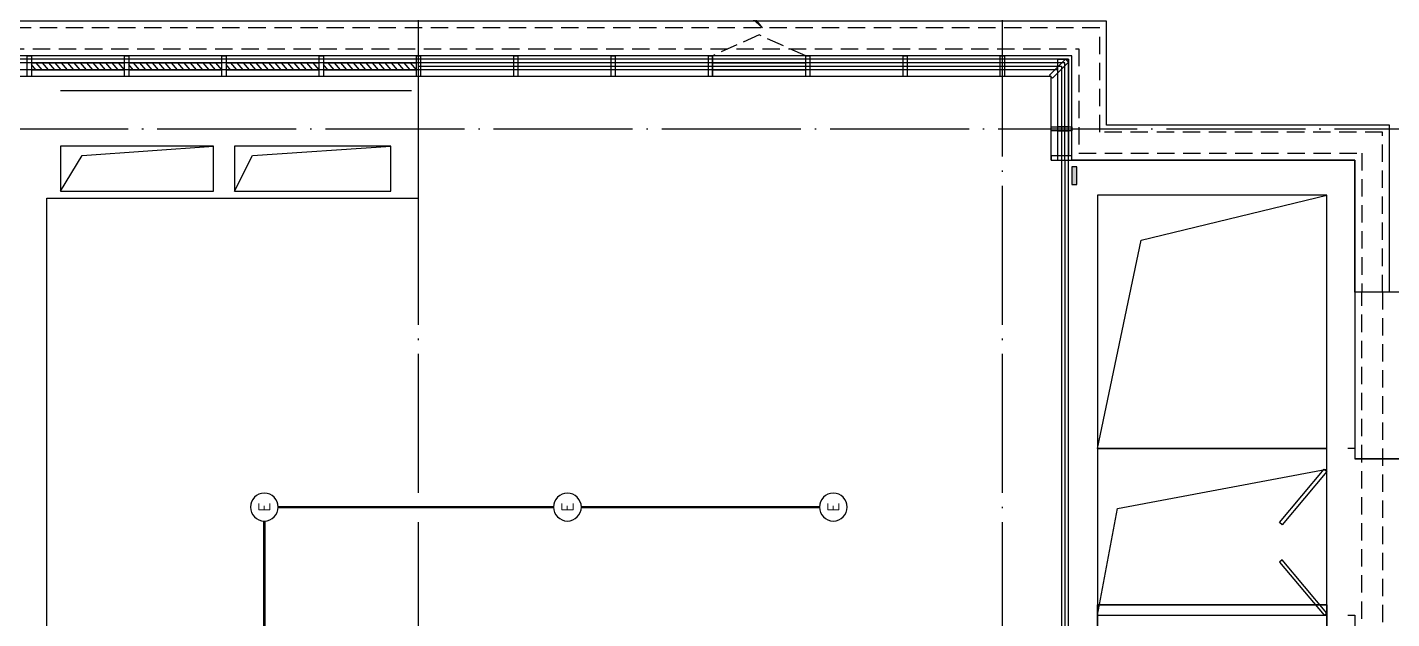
# Model space of a CAD drawing. Extents: x -2209072 to 495824, y -92434 to 572724.
# Drawn here: x 95770 to 115402, y 49350 to 57860 of the extents above; entities that cross this region are included whole.
import ezdxf
from ezdxf.enums import TextEntityAlignment as Align
from ezdxf.xclip import XClip

# ---------------------------------------------------------------- set-up
doc = ezdxf.new("R2010")
doc.units = 0
doc.header["$LTSCALE"] = 1000
doc.header["$MEASUREMENT"] = 0
for name, pattern in [('6#7#幕墙$0$DASH', [0.35, 0.25, -0.1]), ('DASH', [0.35, 0.25, -0.1]), ('X-104 6#7#平面$0$104-1112 结构$0$$AUDIT_BAD_LTYPE1', [0]), ('X-104 6#7#平面$0$CACHE', [0.375, 0.25, -0.125]), ('X-104 6#7#平面$0$DOTE', [2.4200000000000004, 2, -0.2, 0.02, -0.2]), ('梯段6、7$0$DASH', [0.35, 0.25, -0.1])]:
    doc.linetypes.add(name, pattern=pattern)
doc.layers.get('0').update_dxf_attribs({"linetype": 'CONTINUOUS'})
doc.layers.get('Defpoints').update_dxf_attribs({"linetype": 'CONTINUOUS'})
doc.layers.add('6#7#幕墙$0$04-不打印_辅助线', color=165, linetype='CONTINUOUS', plot=False)
for name, color, linetype in [('6#7#幕墙$0$04-电动窗', 1, 'CONTINUOUS'), ('6#7#幕墙$0$A-C_玻璃幕墙', 140, 'CONTINUOUS'), ('6#7#幕墙$0$A-C_窗', 140, 'CONTINUOUS'), ('EQUIP-照明', 3, 'CONTINUOUS'), ('WIRE-应急', 2, 'DASH'), ('X-104 6#7#平面$0$01-标注_轴线坐标', 132, 'CONTINUOUS'), ('X-104 6#7#平面$0$A-E_楼梯', 171, 'CONTINUOUS'), ('X-104 6#7#平面$0$A-O_散水', 134, 'CONTINUOUS'), ('X-104 6#7#平面$0$A-SUR_保温', 222, 'CONTINUOUS'), ('X-104 6#7#平面$0$A-SUR_看线', 231, 'CONTINUOUS'), ('X-104 6#7#平面$0$A-TECH_结构', 21, 'CONTINUOUS'), ('X-104 6#7#平面$0$A_AXIS-轴线', 36, 'X-104 6#7#平面$0$DOTE'), ('X-104 6#7#平面$0$M-道路 边线', 151, 'CONTINUOUS'), ('X-104 6#7#平面$0$水-消防_消火栓', 41, 'CONTINUOUS'), ('X-104 6#7#平面$0$看线', 241, 'CONTINUOUS'), ('梯段6、7$0$A-E_楼梯', 171, 'CONTINUOUS')]:
    doc.layers.add(name, color=color, linetype=linetype)
doc.layers.add('X-104 6#7#平面$0$000套内', color=226, linetype='CONTINUOUS', lineweight=30, plot=False)
doc.styles.add('_TEL_DIM', font='SIMPLEX', dxfattribs={"width": 0.8, "height": 3.5, "bigfont": 'HZTXT'})

# ---------------------------------------------------------------- blocks, each defined once
blk = doc.blocks.new('$equip$00001838')
blk.add_circle((0, 0), 0.5)
at = {"color": 7, "style": '_TEL_DIM'}
blk.add_attdef('$TEXT$', text='', height=0.4, dxfattribs=at).set_placement((0, 0), align=Align.MIDDLE_CENTER)
at = {"color": 7, "style": '_TEL_DIM', "flags": 1}
blk.add_attdef('A', text='', height=2e-05, dxfattribs=at).set_placement((0, 0), align=Align.MIDDLE_CENTER)
blk = doc.blocks.new('X-104 6#7#平面$0$A$C1863634F')
at = {"layer": 'X-104 6#7#平面$0$A_AXIS-轴线'}
for points in [[(101400.0000000001, -4499.999999999971), (101400, 60899.99999999991)], [(109800.0000000001, -4499.999999999956), (109800, 60899.99999999991)], [(-3999.999999999746, 56399.99999999997), (117300.0000000002, 56399.9999999993)]]:
    blk.add_lwpolyline(points, dxfattribs=at)
blk = doc.blocks.new('梯段6、7')
at = {"color": 8, "linetype": '梯段6、7$0$DASH'}
for centre, radius, start, end in [((49800.00311367554, 3400.000000096537), 1350.000000000002, 0, 180), ((49800.00311367547, -6699.999999936466), 1350.000000000002, 0, 180), ((49800.00311367059, -9819.999999936525), 1350.000000000002, 180, 0), ((49800.00311368037, -16500.0036340596), 1350.000000000002, 0, 180), ((49800.00311366576, -19819.99999996959), 1350, 180, 0), ((20965.47970799168, -27260.00000000224), 1649.999999999774, 0, 180), ((49800.00311367547, -27020.00000000259), 1350.000000000002, 0, 180), ((20965.47970799194, -29600.00000000259), 1649.999999999774, 180, 0), ((49800.00311363724, -29879.99050598426), 1350.000000000002, 180, 0), ((49800.00311368033, -57378.12996616081), 1350.000000000002, 0, 180), ((20965.47970799173, -58198.12996616081), 1649.999999999778, 0, 180), ((49800.00311367551, -59458.12996616078), 1350.000000000002, 180, 0), ((20965.47970799188, -60358.12996616084), 1649.999999999774, 180, 0), ((49800.00311367546, -67528.12996619378), 1350.000000000002, 0, 180), ((20965.47970799168, -68018.12996619346), 1649.999999999774, 0, 180), ((49800.00311367064, -70128.1263565169), 1350.000000000002, 180, 0), ((20965.47970799194, -70358.12996619387), 1649.999999999774, 180, 0), ((49800.00311368039, -79978.12996622684), 1350.000000000002, 180, 0)]:
    blk.add_arc(centre, radius, start, end, dxfattribs=at)
at = {"layer": 'Defpoints'}
for points in [[(44800.0010378748, 6850.000000096596), (54800.00103786729, 6850.000000096537), (54800.00103786727, -3149.999999936525), (44800.00103787478, -3149.999999936525)], [(51150.00311368064, 4950.000000096508), (48450.0031136757, 4950.000000096596), (48450.00311367573, -1149.999999903375), (51150.00311368058, -1149.999999903463)], [(44800.00103787472, -3149.999999936583), (54800.00103786722, -3149.999999936525), (54800.00103786726, -13149.99999996959), (44800.00103787472, -13149.99999996953)], [(51150.00311368032, -5149.999999936583), (48450.00311367546, -5149.999999936525), (48450.00311367548, -11249.99999993655), (51150.00311368036, -11249.99999993652)], [(44800.00103787472, -13149.99999996953), (54800.00103786726, -13149.99999996959), (54800.00103786726, -23150.00000000259), (44800.00103787474, -23150.00000000259)], [(51150.00311367546, -15149.99999996956), (48450.00311367059, -15149.99999996956), (48450.00311367061, -21249.99999996959), (51150.00311367546, -21249.99999996959)], [(15665.47763219092, -23150.00000000268), (25665.47763218347, -23150.00000000265), (25665.47763218347, -33150.00000003559), (15665.47763219092, -33150.00000003568)], [(44800.00103787474, -23150.00000000259), (54800.00103786726, -23150.00000000259), (54800.00103786725, -33150.00000003568), (44800.00103787474, -33150.00000003565)], [(19315.47970798681, -24850.00000000265), (22615.47970799168, -24850.00000000265), (22615.47970799168, -31250.00000000268), (19315.47970798681, -31250.00000000259)], [(48450.00311367059, -25150.00000000265), (51150.00311367547, -25150.00000000259), (51150.00311367547, -31250.00000000256), (48450.00311367059, -31250.00000000265)], [(15665.47763219097, -53908.12996616078), (25665.47763218347, -53908.12996616078), (25665.47763218352, -63908.12996619384), (15665.47763219094, -63908.12996619381)], [(44800.00103787474, -53908.12996616081), (54800.00103786722, -53908.12996616078), (54800.00103786725, -63908.12996619381), (44800.00103787474, -63908.12996619381)], [(19315.4797079867, -55608.12996616084), (22615.47970799159, -55608.12996616084), (22615.47970799156, -62008.12996616084), (19315.4797079867, -62008.12996616078)], [(51150.00311368032, -55908.12996616081), (48450.00311367543, -55908.12996616081), (48450.00311367546, -62008.12996616078), (51150.00311368036, -62008.12996616084)], [(15665.47763219094, -63908.12996619381), (25665.47763218349, -63908.12996619381), (25665.47763218349, -73908.12996622684), (15665.47763219097, -73908.12996622687)], [(44800.00103787474, -63908.12996619381), (54800.00103786722, -63908.12996619381), (54800.00103786726, -73908.12996622684), (44800.00103787472, -73908.12996622684)], [(19315.4797079917, -65608.12996619387), (22615.47970799656, -65608.12996619387), (22615.47970799659, -72008.12996619387), (19315.47970799173, -72008.12996619387)], [(51150.00311368032, -65908.12996619381), (48450.00311367544, -65908.12996619387), (48450.00311367547, -72008.12996619384), (51150.00311368034, -72008.12996619384)], [(15665.477632191, -73908.12996622687), (25665.47763218349, -73908.12996622684), (25665.47763218352, -83908.1299662599), (15665.477632191, -83908.1299662599)], [(44800.00103787475, -73908.12996622687), (54800.00103786726, -73908.12996622684), (54800.00103786727, -83908.1299662599), (44800.00103787474, -83908.12996625988)], [(19315.47970798673, -75608.12996622693), (22615.47970799159, -75608.1299662269), (22615.47970799156, -82008.1299662269), (19315.47970798673, -82008.12996622693)], [(51150.00311368036, -75908.12996622687), (48450.00311367544, -75908.12996622684), (48450.00311367548, -82008.12996622684), (51150.00311368042, -82008.12996622684)]]:
    blk.add_lwpolyline(points, close=True, dxfattribs=at)
for points in [[(47328.13509098372, -61608.12996616078), (52127.8370705538, -61608.12996616078)], [(47328.13509098369, -71608.12996619378), (52127.83707055378, -71608.12996619378)], [(47328.13509098372, -81608.12996622687), (52127.83707055381, -81608.12996622678)]]:
    blk.add_lwpolyline(points, dxfattribs=at)
at = {"layer": '梯段6、7$0$A-E_楼梯'}
for p, q in [((49850.00311367544, -16499.99999996959), (49750.00311367054, -16499.99999996953)), ((49750.00311367055, -16699.99999996959), (49750.00311367054, -16499.99999996953)), ((49850.00311367547, -18516.5383014743), (49850.00311367544, -16499.99999996959)), ((49850.00311367544, -16499.99999996959), (51150.00311367548, -16499.99999996953)), ((49910.00311366803, -16699.99999996959), (49910.00311366802, -16499.99999996959)), ((49910.00311366802, -16499.99999996959), (51150.00311367548, -16499.99999996953)), ((49850.00311367544, -16759.99999996959), (51150.00311367548, -16759.99999996959)), ((51150.00311367546, -17892.53830147415), (51150.00311367547, -16699.99999996962)), ((49850.00311367547, -17019.99999996959), (51150.00311367548, -17019.99999996953)), ((49850.00311367546, -17279.99999996959), (51150.00311367546, -17279.99999996953)), ((49850.00311367548, -17539.99999996953), (51150.00311367546, -17539.99999996959)), ((49850.00311367548, -17799.99999996953), (51150.00311367547, -17799.99999996959)), ((49850.00311367548, -18059.99999996959), (50801.12457514326, -18059.99999996959)), ((50553.44414001248, -18178.8866088324), (51150.00311367548, -17892.53830147409)), ((50572.56100925029, -18280.63390858911), (51150.0031136755, -18003.46169846502)), ((51150.00311367546, -19819.99999996959), (51150.0031136755, -18003.46169846502)), ((49850.00311367548, -18516.53830147412), (50409.45413321827, -18248.00181209357)), ((50428.57100245611, -18349.74911185022), (50395.62278177442, -18174.38606236456)), ((50395.62278177442, -18174.38606236456), (50587.93096954554, -18362.43872390778)), ((50587.93096954554, -18362.43872390778), (50553.44414001248, -18178.8866088324)), ((49850.00311367546, -18319.99999996959), (50259.45790847656, -18319.99999996959)), ((49850.00311367547, -18627.46169846499), (50428.57100245611, -18349.74911185022)), ((50615.54831887432, -18259.9999999695), (51150.00311367544, -18259.99999996956)), ((49850.00311367548, -19819.99999996959), (49850.00311367547, -18627.46169846499)), ((50073.88165220765, -18519.99999996959), (51150.00311367547, -18519.99999996953)), ((49850.00311367547, -18779.99999996956), (51150.00311367548, -18779.9999999695)), ((49850.00311367544, -19039.99999996956), (51150.00311367546, -19039.99999996956)), ((49850.00311367547, -19299.9999999695), (51150.00311367546, -19299.99999996956)), ((49850.00311367547, -19559.99999996953), (51150.00311367546, -19559.99999996956)), ((49750.00311367058, -19819.99999996953), (49852.73716575759, -19819.99999996959)), ((49850.00311367548, -19819.99999996959), (51150.00311367546, -19819.99999996959)), ((49750.00311370398, -27020.00000000265), (49850.00311367061, -27020.00000000262)), ((65868.2518914072, -53274.68419681478), (106225.487226869, -53274.68419681478)), ((66706.71224821625, -53743.14960536809), (68845.65029137098, -55132.79230492283)), ((66772.08878844205, -53642.5220346525), (68592.08878844205, -54824.95446708499)), ((66838.5272855135, -56653.06257519309), (68977.46532866826, -55263.41987563836)), ((65909.85493770942, -56514.14365627419), (63784.49059929526, -56514.14365627422)), ((66542.08878844243, -56514.14365627422), (65909.85493770942, -56514.14365627419)), ((66572.08878844237, -56634.14365627416), (63784.49059929524, -56634.14365627419)), ((66542.08878844244, -56676.73623493291), (68845.650291371, -58173.33284546339)), ((66772.08878844205, -56683.06257519315), (68592.08878844205, -57865.49500762558)), ((66802.08878844243, -59524.68419681478), (64634.40468344954, -59524.68419681481)), ((66792.02932894987, -59524.68419681481), (106225.487226869, -59524.68419681478)), ((49690.00311367543, -78442.12996622684), (49690.00311367538, -77318.12996622623)), ((49690.00311367538, -77318.12996622623), (49910.00311367548, -77318.12996622623)), ((49910.00311367548, -77318.12996622623), (49910.00311367551, -80038.12996622667)), ((49750.00311367543, -78418.12996622687), (49750.0031136754, -77378.1299662262)), ((49750.0031136754, -77378.1299662262), (49850.00311367546, -77378.12996622626)), ((49850.00311367546, -77378.12996622626), (49850.0031136755, -80038.12996622667)), ((48450.0031136755, -80108.12996622684), (48450.0031136755, -80048.12996622681)), ((49910.00311367551, -80038.12996622667), (49850.0031136755, -80038.12996622667))]:
    blk.add_line(p, q, dxfattribs=at)
for points in [[(49690.00311363903, -19879.99999996962), (49910.00311363912, -19879.99999996976), (49910.00311366862, -16439.99999996953), (49690.00311366862, -16439.99999996962), (49690.00311363903, -19879.99999996962)], [(49690.00311370401, -29360.00000000262), (49690.00311370401, -26960.00000000262), (49910.00311370399, -26960.00000000265), (49910.00311370399, -29880.00000000265)], [(51150.00311363724, -29879.99050598429), (51150.00311367546, -29620.00000000262)], [(66542.08878844244, -53443.60311573357), (66542.08878844243, -53274.68419681478), (66153.67404060112, -53274.68419681475)], [(66542.08878844243, -53304.68419681478), (66542.08878844243, -53704.68419681481), (66342.08878844243, -53704.68419681475), (66342.08878844243, -53304.68419681478)], [(68882.08878844208, -54963.87338600389), (68882.08878844208, -54794.95446708493), (68622.08878844208, -54794.95446708496), (68622.08878844208, -54626.03554816605), (68362.08878844208, -54626.03554816605), (68362.08878844211, -54457.11662924709), (68102.0887884421, -54457.11662924706), (68102.08878844207, -54288.1977103283), (67842.08878844207, -54288.1977103283), (67842.0887884421, -54119.27879140934), (67582.08878844212, -54119.27879140931), (67582.08878844211, -53950.35987249037), (67322.0887884421, -53950.35987249043), (67322.0887884421, -53781.44095357147), (67062.08878844211, -53781.44095357147), (67062.08878844211, -53612.5220346525), (66802.08878844211, -53612.5220346525), (66802.08878844244, -53443.60311573357), (66542.08878844244, -53443.60311573357)], [(68852.08878844207, -54963.87338600389), (68852.08878844207, -54824.95446708496), (68592.08878844205, -54824.95446708499), (68592.08878844208, -54656.03554816602), (68332.0887884421, -54656.03554816602), (68332.08878844208, -54487.11662924715), (68072.08878844207, -54487.11662924712), (68072.0887884421, -54318.19771032827), (67812.08878844208, -54318.19771032827), (67812.08878844208, -54149.27879140939), (67552.0887884421, -54149.27879140936), (67552.0887884421, -53980.3598724904), (67292.08878844211, -53980.35987249037), (67292.08878844208, -53811.44095357152), (67032.08878844208, -53811.44095357152), (67032.08878844211, -53642.52203465253), (66772.08878844205, -53642.5220346525), (66772.08878844237, -53473.6031157336), (66542.08878844243, -53473.60311573363)], [(66802.08878844243, -56484.14365627419), (66802.08878844246, -56315.22473735522), (67062.08878844243, -56315.22473735525), (67062.08878844243, -56146.30581843632), (67322.08878844243, -56146.30581843635), (67322.08878844243, -55977.38689951738), (67582.08878844243, -55977.38689951738), (67582.08878844244, -55808.46798059859), (67842.08878844244, -55808.46798059857), (67842.08878844243, -55639.54906167966), (68102.08878844242, -55639.54906167966), (68102.0887884424, -55470.6301427607), (68362.08878844239, -55470.63014276072), (68362.0887884424, -55301.71122384179), (68622.08878844242, -55301.71122384173), (68622.0887884424, -55132.79230492286), (68882.0887884424, -55132.79230492288), (68882.08878844208, -54963.87338600389), (69142.08878844205, -54963.87338600389)], [(66832.08878844243, -56484.14365627419), (66832.08878844243, -56345.22473735528), (67092.08878844243, -56345.22473735528), (67092.08878844244, -56176.30581843635), (67352.08878844244, -56176.30581843635), (67352.08878844243, -56007.38689951741), (67612.08878844243, -56007.38689951741), (67612.0887884424, -55838.46798059862), (67872.08878844243, -55838.46798059862), (67872.08878844242, -55669.54906167963), (68132.08878844242, -55669.54906167963), (68132.0887884424, -55500.63014276072), (68392.0887884424, -55500.6301427607), (68392.0887884424, -55331.71122384176), (68652.08878844242, -55331.71122384176), (68652.08878844242, -55162.79230492283), (68912.08878844246, -55162.79230492286), (68912.08878844211, -54993.87338600386), (69142.08878844207, -54993.87338600386)], [(69112.08878844214, -54993.87338600389), (69112.08878844214, -55393.87338600386), (68912.08878844214, -55393.87338600386), (68912.08878844211, -54993.87338600386)], [(68882.0887884421, -58004.41392654451), (68882.08878844208, -57835.49500762558), (68622.08878844208, -57835.49500762558), (68622.08878844212, -57666.57608870658), (68362.0887884421, -57666.57608870664), (68362.0887884421, -57497.65716978774), (68102.08878844211, -57497.65716978774), (68102.08878844211, -57328.73825086886), (67842.08878844211, -57328.73825086886), (67842.08878844211, -57159.81933194998), (67582.0887884421, -57159.81933194996), (67582.08878844211, -56990.90041303099), (67322.08878844211, -56990.90041303099), (67322.0887884421, -56821.98149411209), (67062.08878844211, -56821.98149411211), (67062.08878844211, -56653.06257519312), (66802.08878844211, -56653.06257519309), (66802.08878844243, -56484.14365627419), (66542.08878844244, -56484.14365627422)], [(68852.08878844207, -58004.41392654454), (68852.08878844208, -57865.49500762555), (68592.08878844205, -57865.49500762558), (68592.08878844208, -57696.57608870661), (68332.0887884421, -57696.57608870658), (68332.08878844207, -57527.65716978771), (68072.08878844207, -57527.65716978771), (68072.08878844208, -57358.73825086889), (67812.08878844208, -57358.73825086886), (67812.0887884421, -57189.81933194996), (67552.08878844207, -57189.81933195001), (67552.08878844208, -57020.90041303102), (67292.08878844208, -57020.90041303105), (67292.08878844211, -56851.98149411209), (67032.08878844211, -56851.98149411209), (67032.08878844208, -56683.06257519312), (66772.08878844205, -56683.06257519315), (66772.08878844237, -56514.14365627425), (66542.08878844243, -56514.14365627422)], [(66772.08878844237, -56514.14365627468), (66772.08878844239, -56914.14365627471), (66572.08878844237, -56914.14365627468), (66572.08878844239, -56514.14365627465)], [(66802.08878844243, -59524.68419681478), (66802.08878844246, -59355.76527789584), (67062.08878844244, -59355.76527789584), (67062.08878844242, -59186.84635897691), (67322.08878844243, -59186.84635897694), (67322.08878844243, -59017.927440058), (67582.08878844243, -59017.927440058), (67582.08878844243, -58849.00852113913), (67842.08878844244, -58849.00852113916), (67842.08878844242, -58680.08960222028), (68102.08878844243, -58680.08960222028), (68102.0887884424, -58511.17068330129), (68362.0887884424, -58511.17068330132), (68362.08878844243, -58342.25176438238), (68622.08878844242, -58342.25176438235), (68622.08878844242, -58173.33284546345), (68882.08878844243, -58173.33284546342), (68882.0887884421, -58004.41392654451), (69142.08878844208, -58004.41392654451)]]:
    blk.add_lwpolyline(points, dxfattribs=at)
for p in [(66792.02932894988, -53443.60311573368), (66792.02932894985, -53612.52203465265), (66792.02932894988, -53781.44095357158), (66792.02932894988, -53950.35987249043), (66792.02932894987, -54119.27879140942), (66792.02932894987, -54288.1977103283), (66792.02932894988, -54457.1166292472), (66792.02932894985, -54626.03554816614), (66792.02932894985, -54794.9544670851), (66792.02932894985, -54963.87338600395), (66792.02932894987, -55132.79230492294), (66792.02932894987, -55301.71122384182), (66792.02932894988, -55470.63014276075), (66792.02932894985, -55639.54906167969), (66792.02932894987, -55808.46798059859), (66792.02932894987, -55977.3868995175), (66792.02932894987, -56146.30581843641), (66792.02932894987, -56315.22473735534), (66792.02932894988, -56484.14365627425), (66792.02932894987, -56653.06257519315), (66792.02932894985, -56821.98149411211), (66792.02932894987, -56990.90041303099), (66792.02932894988, -57159.8193319499), (66792.02932894985, -57328.73825086886), (66792.02932894987, -57497.65716978777), (66792.0293289499, -57666.57608870664), (66792.02932894985, -57835.49500762561), (66792.02932894985, -58004.41392654451), (66792.02932894985, -58173.33284546342), (66792.02932894987, -58342.25176438238), (66792.02932894985, -58511.17068330126), (66792.02932894988, -58680.08960222019), (66792.02932894985, -58849.00852113913), (66792.02932894987, -59017.92744005803), (66792.02932894985, -59186.84635897694), (66792.02932894984, -59355.7652778959)]:
    blk.add_point(p, dxfattribs=at)
blk = doc.blocks.new('X-104 6#7#平面$0$efrgh')
at = {"layer": 'X-104 6#7#平面$0$A-TECH_结构'}
blk.add_lwpolyline([(59650.01591420066, 20549.99311477016), (67750.01053886974, 20549.9969060581), (67750.00785120408, 22299.99090119128), (70799.99999973972, 22299.98710990311), (70799.99999973972, 32299.98710990591), (68400.00606579026, 32299.98710990586), (68400.00606579026, 35599.98710991143), (110749.9999997444, 35599.98710991166), (110749.9999997452, 57399.98710991706), (58449.99999974522, 57399.98710991242)], dxfattribs=at)
blk = doc.blocks.new('X-104 6#7#平面$0$fgdhghjhj')
at = {"layer": 'X-104 6#7#平面$0$A-TECH_结构'}
for points in [[(96250.00610286521, 55499.99392384275), (98450.00606840751, 55499.99392298553), (98450.00606577803, 56149.9939330889), (96250.00610023574, 56149.99393394609)], [(98750.0060670927, 55499.99392298554), (101000.0060684071, 55499.99392298553), (101000.0060657776, 56149.9939330889), (98750.00606446323, 56149.99393308888)]]:
    blk.add_lwpolyline(points, close=True, dxfattribs=at)
for points in [[(96250.00610286521, 55499.99392364049), (96558.35955960155, 56012.93081505768), (98450.00606577803, 56149.99392277327)], [(98750.0060670927, 55499.9939330989), (99008.35816786319, 56012.93082496877), (101000.0060657776, 56149.9939330889)]]:
    blk.add_lwpolyline(points, dxfattribs=at)
blk = doc.blocks.new('X-104 6#7#平面$0$dfsgfh')
h = blk.add_hatch(color=256)
h.dxf.hatch_style = 1
h.paths.add_polyline_path([(70.00000000104774, 250), (0, 250), (0, 0), (70.00000000104774, 0)])
blk.add_lwpolyline([(70.00000000104774, 250), (0, 250), (0, 0), (70.00000000104774, 0)], close=True)
blk = doc.blocks.new('X-104 6#7#平面$0$A$C345B0C38')
at = {"layer": 'X-104 6#7#平面$0$M-道路 边线'}
blk.add_arc((105300.1313421726, 52000.46964287758), 11999.99999999999, 1.366037834002563e-05, 90.00001366037836, dxfattribs=at)
blk = doc.blocks.new('6#7#幕墙$0$$TCHSYS$WIN2D')
for p, q in [((-0.5, 0.5), (0.5, 0.5)), ((-0.5, 0.5), (-0.4999999999999999, -0.5)), ((0.5, 0.5), (0.4999999999999998, -0.5)), ((0.5, 0.1666666666666666), (-0.5, 0.1666666666666666)), ((0.5, -0.1666666666666667), (-0.5, -0.1666666666666667)), ((-0.4999999999999999, -0.5), (0.5, -0.5))]:
    blk.add_line(p, q)
blk = doc.blocks.new('6#7#幕墙$0$开启扇')
at = {"layer": '6#7#幕墙$0$04-电动窗'}
h = blk.add_hatch(color=1, dxfattribs=at)
h.dxf.hatch_style = 1
h.paths.add_polyline_path([(821.6062940545053, 978.427971974045), (650.8488076965987, 789.7622141640757), (867.35250232217, 672.4239701773629), (619.2655377878946, 452.7957594048355), (787.9690910027966, 662.5106454425556), (571.4653963772253, 779.8488894292684)])
at = {"layer": '6#7#幕墙$0$04-电动窗', "color": 1}
blk.add_lwpolyline([(821.6062940545053, 978.427971974045), (650.8488076965987, 789.7622141640757), (867.35250232217, 672.4239701773629), (619.2655377878946, 452.7957594048355), (787.9690910027966, 662.5106454425556), (571.4653963772253, 779.8488894292684), (821.6062940545053, 978.427971974045)], close=True, dxfattribs=at)
at = {"layer": '6#7#幕墙$0$A-C_窗', "linetype": '6#7#幕墙$0$DASH'}
blk.add_lwpolyline([(0, 49.99999999714782), (669.9999999999964, 349.9999999971478), (1340, 49.99999999714782)], dxfattribs=at)
at = {"layer": '6#7#幕墙$0$A-C_窗', "xscale": -1340, "yscale": 300, "zscale": 1340, "rotation": 180}
blk.add_blockref('6#7#幕墙$0$$TCHSYS$WIN2D', (670, -100), dxfattribs=at)
blk = doc.blocks.new('6#7#幕墙$0$$WINLIB2D$00000039')
at = {"color": 0}
for points in [[(-0.4999999999983409, 0.5000000000445652), (-0.4999999999999964, -0.4999999999999716)], [(0.5000000000016591, 0.4999999999536158), (-0.4999999999983409, 0.5000000000445652)], [(0.4999999999983338, -0.5000000000463842), (0.4999999999999609, 0.4999999999999432)], [(-0.499999999999428, 0.1666666667124446), (0.500000000000572, 0.1666666666205998)], [(-0.3838834764901549, -0.166666666632409), (-0.4479860405916831, 0.1666666667079113)], [(-0.3158924398378069, -0.166666666637866), (-0.3799950039392748, 0.1666666667006353)], [(-0.2479014031851996, -0.166666666645142), (-0.3120039672867243, 0.1666666666951784)], [(-0.1799103665328481, -0.1666666666505989), (-0.2440129306343159, 0.1666666666887977)], [(-0.1119193298802692, -0.1666666666569512), (-0.1760218939817904, 0.1666666666824455)], [(-0.04392829322788927, -0.1666666666633319), (-0.1080308573293216, 0.1666666666760648)], [(0.02406274342471804, -0.1666666666696841), (-0.04003982067680312, 0.1666666666697125)], [(0.09205378007703402, -0.1666666666751411), (0.02795121597557682, 0.1666666666642556)], [(0.1600448167296129, -0.1666666666815217), (0.0959422526280953, 0.1666666666578749)], [(0.2280358533819644, -0.166666666687874), (0.163933289280525, 0.1666666666505989)], [(0.2960268900345753, -0.1666666666942547), (0.231924325933047, 0.1666666666460657)], [(0.3640179266869801, -0.1666666667006069), (0.2999153625854838, 0.166666666639685)], [(0.4320089633395341, -0.1666666667060639), (0.3679063992380058, 0.166666666632409)], [(0.4999999999916831, -0.1666666667115209), (0.4358974358904746, 0.1666666666260568)], [(-0.4518745131427302, -0.1666666666260284), (-0.5000000000072298, 0.08358586507802102)], [(-0.500000000000572, -0.1666666666214951), (0.499999999999428, -0.1666666667124446)], [(0.4999999999983338, -0.5000000000463842), (-0.5000000000016662, -0.4999999999554348)]]:
    blk.add_lwpolyline(points, dxfattribs=at)
blk = doc.blocks.new('6#7#幕墙$0$AUDIT_I_180910175819-0')
blk.add_lwpolyline([(-970.0129057173326, -5.379613548939233e-05), (0.0007429124671034515, -5.379672802519053e-05), (0.0007429124671034515, -150.000053796728), (-970.0129057173326, -150.0000537961356)], close=True)
blk = doc.blocks.new('*U1953')
blk.add_lwpolyline([(-1339.999257087533, -5.379672802519053e-05), (-980.0011804701498, -5.379672802519053e-05), (-980.0011804701498, -150.000053796728), (-1339.999257087533, -150.000053796728)], close=True)
blk = doc.blocks.new('6#7#幕墙')
at = {"layer": '6#7#幕墙$0$04-不打印_辅助线'}
blk.add_lwpolyline([(110700.0000000174, 55950.00200520331), (110700.0000000174, 57350.0000000032), (58500.00000001669, 57349.99999999861), (58499.99999970385, 35649.99924174662), (59000.00000001695, 35649.99924173934), (59000.00000001893, 32249.99924173504), (38450.00000001359, 32249.99924173303), (38450.00000001411, 31499.99959400371), (38450.00000001425, 31499.99959400373), (38450.00000001397, 23100.00000032322), (38450.00000001583, 23100.00000032321), (38450.00000002408, 22349.99999999998), (41549.99999999991, 22349.99999999981), (41549.99999999991, 20149.99924173327), (-899.9999999870197, 20149.99924173317), (-899.9999999869615, -1550.000758272421), (51300.0000000118, -1550.00075827408), (51300.00000001218, 9200.001811432328)], dxfattribs=at)
at = {"layer": '6#7#幕墙$0$A-C_玻璃幕墙'}
for points in [[(110800.0000000174, 55950.00204585769), (110800.0000000174, 57450.0000000032), (58400.00000001818, 57449.99999999861), (58399.9999997024, 35549.99924174808), (58900.00000001701, 35549.9992417408), (58900.00000001887, 32349.99924173504), (38350.00000001356, 32349.99924173303), (38350.00000001556, 30070.00031960396)], [(110750.0000000174, 55950.0020255305), (110750.0000000174, 57400.0000000032), (81770.00075867724, 57400.00000000065)], [(110600.0000000174, 55950.00196454894), (110600.0000000174, 57250.00000000314), (81770.00075867749, 57250.00000000063)], [(110500.0000000174, 55950.00192389457), (110500.0000000174, 57150.00000000314), (81770.00075867762, 57150.00000000063)]]:
    blk.add_lwpolyline(points, dxfattribs=at)
for points in [[(95770.00075867717, 57450.00000028546), (95830.00075867717, 57450.00000028546), (95830.00075867762, 57150.00075893975), (95770.00075867762, 57150.00075893975)], [(97170.00075867705, 57450.00000028546), (97230.00075867705, 57450.00000028546), (97230.0007586775, 57150.00075893975), (97170.0007586775, 57150.00075893975)], [(98570.00075867717, 57450.00000028551), (98630.00075867717, 57450.00000028551), (98630.00075867762, 57150.0007589398), (98570.00075867762, 57150.0007589398)], [(99970.0000001204, 57450.00000028551), (100030.0000001204, 57450.00000028551), (100030.0000001209, 57150.0007589398), (99970.00000012085, 57150.0007589398)], [(101370.0007586772, 57450.00000028551), (101430.0007586772, 57450.00000028551), (101430.0007586776, 57150.0007589398), (101370.0007586776, 57150.0007589398)], [(102770.0007586772, 57450.0000002855), (102830.0007586772, 57450.0000002855), (102830.0007586776, 57150.00075893979), (102770.0007586776, 57150.00075893979)], [(104170.0007586772, 57450.0000002855), (104230.0007586772, 57450.0000002855), (104230.0007586776, 57150.00075893979), (104170.0007586776, 57150.00075893979)], [(105570.0007586772, 57450.0000002855), (105630.0007586772, 57450.0000002855), (105630.0007586776, 57150.00075893979), (105570.0007586776, 57150.00075893979)], [(106970.0007586771, 57450.0000002855), (107030.0007586771, 57450.0000002855), (107030.0007586775, 57150.00075893979), (106970.0007586775, 57150.00075893979)], [(108370.0007587996, 57450.00000028551), (108430.0007587996, 57450.00000028551), (108430.0007588002, 57150.0007589398), (108370.0007588002, 57150.0007589398)], [(109770.0007586772, 57450.00000028551), (109830.0007586772, 57450.00000028551), (109830.0007586776, 57150.0007589398), (109770.0007586776, 57150.0007589398)], [(110800.0000000174, 56430.00000051502), (110800.0000000174, 56370.00000051502), (110500.0007582704, 56370.00000051456), (110500.0007582704, 56430.00000051456)], [(110500.0000000174, 56010.00192389457), (110500.0000000174, 55950.00192389457), (110800.0000000174, 55950.0019238941), (110800.0000000174, 56010.0019238941)]]:
    blk.add_lwpolyline(points, close=True, dxfattribs=at)
at = {"layer": '6#7#幕墙$0$A-C_窗'}
blk.add_lwpolyline([(110478.7867965818, 57171.21320343874), (110707.5735931462, 57400.00000000314), (110750.0000000174, 57357.57359313195), (110521.213203453, 57128.78679656755)], close=True, dxfattribs=at)
at = {"layer": '6#7#幕墙$0$A-C_玻璃幕墙', "xscale": -1, "rotation": 359.9999999999999}
blk.add_blockref('6#7#幕墙$0$开启扇', (106970.0007582619, 57400.00075856703), dxfattribs=at)
at = {"layer": '6#7#幕墙$0$A-C_玻璃幕墙', "xscale": 1340, "yscale": 300.0000000000001, "zscale": -1340, "rotation": 359.9999999999999}
for p in [(96500.00075867721, 57299.99393395222), (97900.00075867733, 57299.99393395233), (99300.00000012056, 57299.99393395256), (100700.0007586773, 57299.99393395268)]:
    blk.add_blockref('6#7#幕墙$0$$WINLIB2D$00000039', p, dxfattribs=at)
at = {"layer": '6#7#幕墙$0$A-C_玻璃幕墙', "rotation": 90}
for name, p in [('6#7#幕墙$0$AUDIT_I_180910175819-0', (110599.9999462215, 57399.99849932126)), ('*U1953', (110599.9999462209, 57350.00118098352))]:
    blk.add_blockref(name, p, dxfattribs=at)
blk = doc.blocks.new('X-104 6#7#平面')
at = {"layer": 'X-104 6#7#平面$0$000套内'}
blk.add_lwpolyline([(84949.89687611593, 46800.11601430148), (84949.89687611593, 46300.1160143114), (86749.89687611547, 46300.11601431178), (86749.89687611547, 46800.11601429331), (96049.89692079637, 46800.11601425109), (96049.89691337128, 48650.11591252835), (96049.89687637112, 48700.11581461695), (96049.89687899861, 55400.11448125257), (101399.876046391, 55400.10842067633), (101399.8994851229, 57300.10994416883), (110649.8968761095, 57300.10980260753), (110649.8968761095, 35700.11601424842), (74799.89717678225, 35700.10918992836), (74799.89658461453, 39150.11644637625), (72999.89640614914, 39150.1190606908), (72999.89736716496, 42450.11627571422), (82899.89607766317, 42450.11459462433), (82899.8968761164, 46800.11601431078), (82899.8968761164, 46800.11601431078), (82899.8968761164, 46800.11601431078), (84949.89687611593, 46800.11601430148)], dxfattribs=at)
at = {"layer": 'X-104 6#7#平面$0$A-E_楼梯'}
for points in [[(114869.8995242841, 54050.11646144917), (114869.9004999893, 51650.11603457826), (116969.9009776677, 51650.11688832009), (116969.9000019629, 54050.11646144918), (114869.8995242841, 54050.11646144917)], [(114869.8989835443, 47050.11620990129), (116969.9006661611, 47050.1164538279), (116969.9004898153, 51650.11627850484), (114869.9005146825, 51650.11603457823)]]:
    blk.add_lwpolyline(points, dxfattribs=at)
at = {"layer": 'X-104 6#7#平面$0$A-O_散水'}
for points in [[(115369.9014497227, 54050.11646144917), (115369.9024254266, 56450.11945768034), (111299.9029429533, 56450.11780304753), (111299.9029417703, 57950.11601425512), (82099.79826588498, 57950.11601425253), (82099.79826588498, 57450.1160265703)], [(114869.9014497226, 54050.11646144917), (114869.902222155, 55950.11925440835), (110799.9029433477, 55950.11759977562), (110799.9029421647, 57450.11601425508), (58399.90294216538, 57450.11601425042), (58399.90294184966, 35550.11601425534), (58899.90294216422, 35550.11601424807), (58899.90294216608, 32350.11601424597), (38349.90294217458, 32350.11601424417), (38349.90294217458, 31350.11601434155), (37849.90294217458, 31350.11601434153)]]:
    blk.add_lwpolyline(points, dxfattribs=at)
at = {"layer": 'X-104 6#7#平面$0$A-O_散水', "linetype": 'X-104 6#7#平面$0$CACHE'}
for points in [[(115269.9014497227, 54050.11646144917), (115269.9023847723, 56350.11941702594), (111199.9029430322, 56350.11776239315), (111199.9029418492, 57850.11601425512), (80099.79826587706, 57850.11601425235), (80099.79826587706, 57550.11601425235), (110899.9029420858, 57550.11601425509), (110899.9029432688, 56050.11764043001), (114969.9022628093, 56050.11929506274), (114969.9014497226, 54050.11646144917)], [(115269.9014497227, 54050.11646144917), (115269.8966728438, 42300.11414022578), (111199.9029541131, 42300.11584655091), (111199.902959752, 35150.11601425182), (68849.90295727912, 35150.11601425171), (68849.90294432465, 32750.11601424395), (71249.90294215921, 32750.1160142439), (71249.90294215921, 21850.11601424178), (67749.8991222511, 21850.12848660645), (67749.8991222511, 22150.12848660645), (70949.90294215921, 22150.11601424128), (70949.90294215921, 32450.1160142439), (68549.90294270532, 32450.11601424396), (68549.90295889846, 35450.11601425165), (110899.9029595155, 35450.11601425182), (110899.9029538764, 42600.11597232449), (114969.8967948067, 42600.11426599929), (114969.9014497225, 54050.11646144917)]]:
    blk.add_lwpolyline(points, dxfattribs=at)
at = {"layer": 'X-104 6#7#平面$0$A-SUR_保温'}
blk.add_line((110699.8968761221, 55950.11793813072), (110699.8908100713, 42700.11601423281), dxfattribs=at)
for points in [[(110749.8961178418, 55950.11757944566), (114869.902222155, 55950.11925440835), (114869.9003317381, 51800.11585163615), (114769.9035825334, 51800.11603457823)], [(114769.9028507589, 49400.11587196266), (114869.8996812537, 49400.11587196266), (114869.8995186355, 49000.11625055537), (114769.8995186356, 49000.11625055537)]]:
    blk.add_lwpolyline(points, dxfattribs=at)
at = {"layer": 'X-104 6#7#平面$0$A-SUR_看线', "linetype": 'X-104 6#7#平面$0$104-1112 结构$0$$AUDIT_BAD_LTYPE1'}
blk.add_lwpolyline([(96249.89665535568, 56950.11662141952), (101299.887500295, 56950.10994887074)], dxfattribs=at)
at = {"layer": 'X-104 6#7#平面$0$A-TECH_结构'}
for points in [[(111169.8951223003, 51800.11538561601), (114469.8912048534, 51800.11538561601), (114469.8910437531, 55446.35197836679), (111169.8949612, 55446.35197836679)], [(111169.8938486293, 49400.11467265549), (114469.9038264588, 49400.11601425229), (114469.9037044958, 51800.11601425151), (111169.8953496151, 51800.11471481949)], [(111169.8938486294, 49400.11467265474), (114469.9038264588, 49400.11601425151), (114469.9037044959, 51800.11601425075), (111169.8953496153, 51800.11471481874)]]:
    blk.add_lwpolyline(points, close=True, dxfattribs=at)
for points in [[(111169.8953496151, 51800.11471481949), (111797.3521115877, 54796.52514274269), (114469.8910437531, 55446.35197836679)], [(111169.8938486293, 49400.11467265549), (111456.9730427074, 50937.85738012339), (114469.8918712563, 51500.11605641256)]]:
    blk.add_lwpolyline(points, dxfattribs=at)
at = {"layer": 'X-104 6#7#平面$0$看线'}
for points in [[(113788.802050705, 50734.07161446083), (114431.5896620107, 51500.11605496872), (114469.8918843222, 51467.97667427528), (113827.1042728377, 50701.93223376739), (113788.802050705, 50734.07161446083)], [(113788.8020913516, 50166.16045331232), (114431.5897026573, 49400.11601280443), (114469.8919249688, 49432.25539349786), (113827.1043134843, 50198.29983400575), (113788.8020913516, 50166.16045331232)]]:
    blk.add_lwpolyline(points, dxfattribs=at)
for name, p in [('6#7#幕墙', (0, 0)), ('X-104 6#7#平面$0$fgdhghjhj', (-0.1091896734433249, 0.1220800168947584))]:
    blk.add_blockref(name, p)
at = {"color": 1}
blk.add_blockref('X-104 6#7#平面$0$A$C345B0C38', (-0.1023660261416808, 0.1296631311769282), dxfattribs=at)
at = {"rotation": 180}
blk.add_blockref('X-104 6#7#平面$0$dfsgfh', (110869.9323326467, 55850.11762824564), dxfattribs=at)
ref = blk.add_blockref('梯段6、7', (91854.41730218533, 74400.11552925283))
XClip(ref).set_block_clipping_path([(19315.479707986815, -31250.000000002616), (22615.479707991675, -24850.000000002616)])
at = {"layer": 'X-104 6#7#平面$0$01-标注_轴线坐标'}
blk.add_blockref('X-104 6#7#平面$0$A$C1863634F', (-0.1031238836003467, 0.1160142521999909), dxfattribs=at)
at = {"layer": 'X-104 6#7#平面$0$水-消防_消火栓', "linetype": 'ByBlock'}
blk.add_blockref('X-104 6#7#平面$0$efrgh', (-0.1091896734433249, 0.1220800168947584), dxfattribs=at)

msp = doc.modelspace()

# ---------------------------------------------------------------- linework, layer by layer
at = {"layer": 'WIRE-应急', "linetype": 'DASH', "const_width": 35}
for points in [[(103341.9670400703, 50955.6302817432), (99380.57079711737, 50955.63032898247)], [(107166.9670400703, 50955.63023361398), (103741.9670400703, 50955.63027445678)], [(99180.57079711737, 41459.79458062509), (99180.57079711737, 50755.63032497089)]]:
    msp.add_lwpolyline(points, dxfattribs=at)

# ---------------------------------------------------------------- block references
msp.add_blockref('X-104 6#7#平面', (0, 0))
at = {"layer": 'EQUIP-照明'}
ref = msp.add_blockref('$equip$00001838', (99180.57079711737, 50955.63032497089), dxfattribs=dict(at, xscale=-400, yscale=400, zscale=400, rotation=270))
ref.add_attrib('$TEXT$', 'E', dxfattribs={"layer": '0', "color": 7, "height": 160, "rotation": 90, "style": '_TEL_DIM'}).set_placement((99180.57079711737, 50955.63032497089), align=Align.MIDDLE_CENTER)
ref = msp.add_blockref('$equip$00001838', (103541.9670400703, 50955.63027684166), dxfattribs=dict(at, xscale=-400, yscale=400, zscale=400, rotation=270))
ref.add_attrib('$TEXT$', 'E', dxfattribs={"layer": '0', "color": 7, "height": 160, "rotation": 90, "style": '_TEL_DIM'}).set_placement((103541.9670400703, 50955.63027684166), align=Align.MIDDLE_CENTER)
ref = msp.add_blockref('$equip$00001838', (107366.9670400703, 50955.63023122901), dxfattribs=dict(at, xscale=-400, yscale=400, zscale=400, rotation=270))
ref.add_attrib('$TEXT$', 'E', dxfattribs={"layer": '0', "color": 7, "height": 160, "rotation": 90, "style": '_TEL_DIM'}).set_placement((107366.9670400703, 50955.63023122901), align=Align.MIDDLE_CENTER)

doc.saveas('drawing.dxf')
